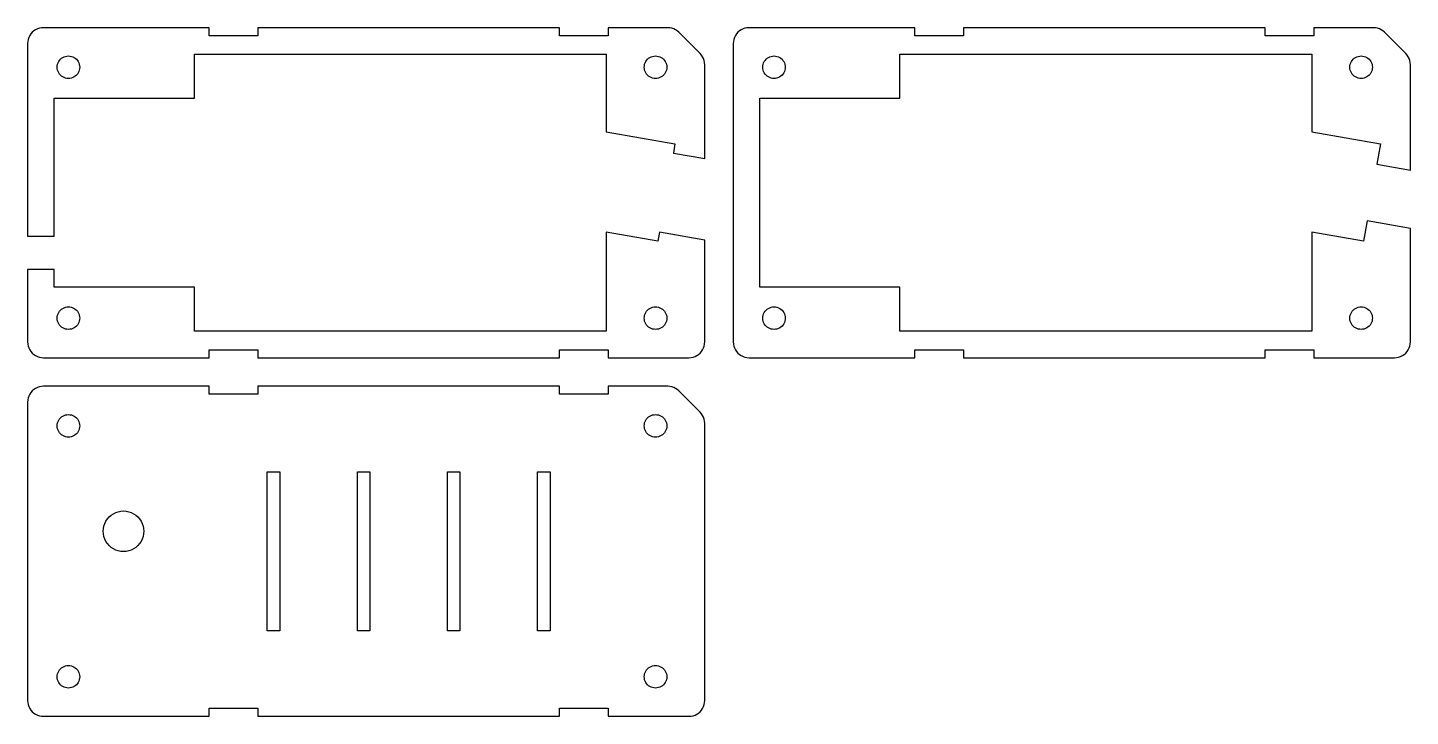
# Model space of a CAD drawing. Header units: metres. Extents: x 0 to 138, y -124 to 16.
# Drawn here: x -0.1 to 138, y -123.9 to -55.1 of the extents above; entities that cross this region are included whole.
import ezdxf

# ---------------------------------------------------------------- set-up
doc = ezdxf.new("R2010")
doc.units = ezdxf.units.M

msp = doc.modelspace()

# ---------------------------------------------------------------- linework, layer by layer
for p, q in [((0.897217, -55.2447), (0.712418, -55.3359)), ((1.09232, -55.1785), (0.897217, -55.2447)), ((1.2944, -55.1383), (1.09232, -55.1785)), ((1.49754, -55.125), (1.2944, -55.1383)), ((18.0566, -55.125), (1.49754, -55.125)), ((18.0566, -55.925), (18.0566, -55.125)), ((53.0566, -55.125), (22.9066, -55.125)), ((22.9066, -55.125), (22.9066, -55.925)), ((53.0566, -55.925), (53.0566, -55.125)), ((63.8628, -55.125), (57.9066, -55.125)), ((57.9066, -55.125), (57.9066, -55.925)), ((64.0659, -55.1383), (63.8628, -55.125)), ((64.268, -55.1785), (64.0659, -55.1383)), ((64.4631, -55.2447), (64.268, -55.1785)), ((64.6479, -55.3359), (64.4631, -55.2447)), ((71.3788, -55.2447), (71.194, -55.3359)), ((71.5739, -55.1785), (71.3788, -55.2447)), ((71.776, -55.1383), (71.5739, -55.1785)), ((71.9792, -55.125), (71.776, -55.1383)), ((88.5383, -55.125), (71.9792, -55.125)), ((88.5383, -55.925), (88.5383, -55.125)), ((123.538, -55.125), (93.3883, -55.125)), ((93.3883, -55.125), (93.3883, -55.925)), ((123.538, -55.925), (123.538, -55.125)), ((134.344, -55.125), (128.388, -55.125)), ((128.388, -55.125), (128.388, -55.925)), ((134.548, -55.1383), (134.344, -55.125)), ((134.75, -55.1785), (134.548, -55.1383)), ((134.945, -55.2447), (134.75, -55.1785)), ((135.13, -55.3359), (134.945, -55.2447)), ((-0.061676, -56.4944), (-0.074982, -56.6975)), ((-0.021469, -56.2923), (-0.061676, -56.4944)), ((0.044739, -56.0972), (-0.021469, -56.2923)), ((0.135864, -55.9124), (0.044739, -56.0972)), ((0.250336, -55.7411), (0.135864, -55.9124)), ((0.3862, -55.5862), (0.250336, -55.7411)), ((0.541092, -55.4503), (0.3862, -55.5862)), ((0.712418, -55.3359), (0.541092, -55.4503)), ((22.9066, -55.925), (18.0566, -55.925)), ((57.9066, -55.925), (53.0566, -55.925)), ((64.8192, -55.4503), (64.6479, -55.3359)), ((64.9723, -55.5846), (64.8192, -55.4503)), ((67.097, -57.7094), (64.9723, -55.5846)), ((70.4199, -56.4944), (70.4066, -56.6975)), ((70.4601, -56.2923), (70.4199, -56.4944)), ((70.5264, -56.0972), (70.4601, -56.2923)), ((70.6175, -55.9124), (70.5264, -56.0972)), ((70.732, -55.7411), (70.6175, -55.9124)), ((70.8678, -55.5862), (70.732, -55.7411)), ((71.0227, -55.4503), (70.8678, -55.5862)), ((71.194, -55.3359), (71.0227, -55.4503)), ((93.3883, -55.925), (88.5383, -55.925)), ((128.388, -55.925), (123.538, -55.925)), ((135.301, -55.4503), (135.13, -55.3359)), ((135.454, -55.5846), (135.301, -55.4503)), ((137.579, -57.7094), (135.454, -55.5846)), ((-0.074982, -56.6975), (-0.074982, -75.9429)), ((3.56955, -58.0358), (3.70882, -57.9885)), ((3.70882, -57.9885), (3.85316, -57.9598)), ((3.85316, -57.9598), (4, -57.9502)), ((4, -57.9502), (4.14684, -57.9598)), ((4.14684, -57.9598), (4.2912, -57.9885)), ((4.2912, -57.9885), (4.43047, -58.0358)), ((16.575, -62.175), (16.575, -57.775)), ((16.575, -57.775), (57.725, -57.775)), ((57.725, -57.775), (57.725, -65.5278)), ((62.2104, -58.0358), (62.3496, -57.9885)), ((62.3496, -57.9885), (62.494, -57.9598)), ((62.494, -57.9598), (62.6408, -57.9502)), ((62.6408, -57.9502), (62.7877, -57.9598)), ((62.7877, -57.9598), (62.932, -57.9885)), ((62.932, -57.9885), (63.0713, -58.0358)), ((67.2313, -57.8624), (67.097, -57.7094)), ((67.3458, -58.0337), (67.2313, -57.8624)), ((70.4066, -56.6975), (70.4066, -86.5024)), ((74.0512, -58.0358), (74.1904, -57.9885)), ((74.1904, -57.9885), (74.3348, -57.9598)), ((74.3348, -57.9598), (74.4816, -57.9502)), ((74.4816, -57.9502), (74.6285, -57.9598)), ((74.6285, -57.9598), (74.7728, -57.9885)), ((74.7728, -57.9885), (74.9121, -58.0358)), ((87.0566, -62.175), (87.0566, -57.775)), ((87.0566, -57.775), (128.207, -57.775)), ((128.207, -57.775), (128.207, -65.5278)), ((132.692, -58.0358), (132.831, -57.9885)), ((132.831, -57.9885), (132.976, -57.9598)), ((132.976, -57.9598), (133.122, -57.9502)), ((133.122, -57.9502), (133.269, -57.9598)), ((133.269, -57.9598), (133.414, -57.9885)), ((133.414, -57.9885), (133.553, -58.0358)), ((137.713, -57.8624), (137.579, -57.7094)), ((137.827, -58.0337), (137.713, -57.8624)), ((2.87517, -59.075), (2.8848, -58.9282)), ((2.8848, -59.2218), (2.87517, -59.075)), ((2.8848, -58.9282), (2.91351, -58.7838)), ((2.91351, -59.3662), (2.8848, -59.2218)), ((2.91351, -58.7838), (2.96077, -58.6445)), ((2.96077, -59.5055), (2.91351, -59.3662)), ((2.96077, -58.6445), (3.02583, -58.5126)), ((3.02583, -58.5126), (3.10764, -58.3902)), ((3.10764, -58.3902), (3.20462, -58.2796)), ((3.20462, -58.2796), (3.3152, -58.1826)), ((3.3152, -58.1826), (3.43762, -58.1008)), ((3.43762, -58.1008), (3.56955, -58.0358)), ((4.43047, -58.0358), (4.56238, -58.1008)), ((4.56238, -58.1008), (4.6848, -58.1826)), ((4.6848, -58.1826), (4.79538, -58.2796)), ((4.79538, -58.2796), (4.89236, -58.3902)), ((4.89236, -58.3902), (4.97417, -58.5126)), ((4.97417, -58.5126), (5.03923, -58.6445)), ((5.03923, -58.6445), (5.0865, -58.7838)), ((5.0865, -59.3662), (5.03923, -59.5055)), ((5.0865, -58.7838), (5.1152, -58.9282)), ((5.1152, -59.2218), (5.0865, -59.3662)), ((5.1152, -58.9282), (5.12483, -59.075)), ((5.12483, -59.075), (5.1152, -59.2218)), ((61.516, -59.075), (61.5256, -58.9282)), ((61.5256, -59.2218), (61.516, -59.075)), ((61.5256, -58.9282), (61.5543, -58.7838)), ((61.5543, -59.3662), (61.5256, -59.2218)), ((61.5543, -58.7838), (61.6016, -58.6445)), ((61.6016, -59.5055), (61.5543, -59.3662)), ((61.6016, -58.6445), (61.6667, -58.5126)), ((61.6667, -58.5126), (61.7485, -58.3902)), ((61.7485, -58.3902), (61.8454, -58.2796)), ((61.8454, -58.2796), (61.956, -58.1826)), ((61.956, -58.1826), (62.0784, -58.1008)), ((62.0784, -58.1008), (62.2104, -58.0358)), ((63.0713, -58.0358), (63.2032, -58.1008)), ((63.2032, -58.1008), (63.3256, -58.1826)), ((63.3256, -58.1826), (63.4362, -58.2796)), ((63.4362, -58.2796), (63.5332, -58.3902)), ((63.5332, -58.3902), (63.615, -58.5126)), ((63.615, -58.5126), (63.6801, -58.6445)), ((63.6801, -58.6445), (63.7273, -58.7838)), ((63.7273, -59.3662), (63.6801, -59.5055)), ((63.7273, -58.7838), (63.756, -58.9282)), ((63.756, -59.2218), (63.7273, -59.3662)), ((63.756, -58.9282), (63.7657, -59.075)), ((63.7657, -59.075), (63.756, -59.2218)), ((67.4369, -58.2185), (67.3458, -58.0337)), ((67.5031, -58.4136), (67.4369, -58.2185)), ((67.5433, -58.6157), (67.5031, -58.4136)), ((67.5566, -58.8188), (67.5433, -58.6157)), ((67.5566, -68.1964), (67.5566, -58.8188)), ((73.3568, -59.075), (73.3664, -58.9282)), ((73.3664, -59.2218), (73.3568, -59.075)), ((73.3664, -58.9282), (73.3951, -58.7838)), ((73.3951, -59.3662), (73.3664, -59.2218)), ((73.3951, -58.7838), (73.4424, -58.6445)), ((73.4424, -59.5055), (73.3951, -59.3662)), ((73.4424, -58.6445), (73.5075, -58.5126)), ((73.5075, -58.5126), (73.5893, -58.3902)), ((73.5893, -58.3902), (73.6862, -58.2796)), ((73.6862, -58.2796), (73.7968, -58.1826)), ((73.7968, -58.1826), (73.9193, -58.1008)), ((73.9193, -58.1008), (74.0512, -58.0358)), ((74.9121, -58.0358), (75.044, -58.1008)), ((75.044, -58.1008), (75.1664, -58.1826)), ((75.1664, -58.1826), (75.277, -58.2796)), ((75.277, -58.2796), (75.374, -58.3902)), ((75.374, -58.3902), (75.4558, -58.5126)), ((75.4558, -58.5126), (75.5209, -58.6445)), ((75.5209, -58.6445), (75.5681, -58.7838)), ((75.5681, -59.3662), (75.5209, -59.5055)), ((75.5681, -58.7838), (75.5968, -58.9282)), ((75.5968, -59.2218), (75.5681, -59.3662)), ((75.5968, -58.9282), (75.6065, -59.075)), ((75.6065, -59.075), (75.5968, -59.2218)), ((131.998, -59.075), (132.007, -58.9282)), ((132.007, -59.2218), (131.998, -59.075)), ((132.007, -58.9282), (132.036, -58.7838)), ((132.036, -59.3662), (132.007, -59.2218)), ((132.036, -58.7838), (132.083, -58.6445)), ((132.083, -59.5055), (132.036, -59.3662)), ((132.083, -58.6445), (132.148, -58.5126)), ((132.148, -58.5126), (132.23, -58.3902)), ((132.23, -58.3902), (132.327, -58.2796)), ((132.327, -58.2796), (132.438, -58.1826)), ((132.438, -58.1826), (132.56, -58.1008)), ((132.56, -58.1008), (132.692, -58.0358)), ((133.553, -58.0358), (133.685, -58.1008)), ((133.685, -58.1008), (133.807, -58.1826)), ((133.807, -58.1826), (133.918, -58.2796)), ((133.918, -58.2796), (134.015, -58.3902)), ((134.015, -58.3902), (134.097, -58.5126)), ((134.097, -58.5126), (134.162, -58.6445)), ((134.162, -58.6445), (134.209, -58.7838)), ((134.209, -59.3662), (134.162, -59.5055)), ((134.209, -58.7838), (134.238, -58.9282)), ((134.238, -59.2218), (134.209, -59.3662)), ((134.238, -58.9282), (134.247, -59.075)), ((134.247, -59.075), (134.238, -59.2218)), ((137.919, -58.2185), (137.827, -58.0337)), ((137.985, -58.4136), (137.919, -58.2185)), ((138.025, -58.6157), (137.985, -58.4136)), ((138.038, -58.8188), (138.025, -58.6157)), ((138.038, -69.3538), (138.038, -58.8188)), ((3.02583, -59.6374), (2.96077, -59.5055)), ((3.10764, -59.7598), (3.02583, -59.6374)), ((3.20462, -59.8704), (3.10764, -59.7598)), ((3.3152, -59.9674), (3.20462, -59.8704)), ((3.43762, -60.0492), (3.3152, -59.9674)), ((3.56955, -60.1142), (3.43762, -60.0492)), ((3.70882, -60.1615), (3.56955, -60.1142)), ((3.85316, -60.1902), (3.70882, -60.1615)), ((4, -60.1998), (3.85316, -60.1902)), ((4.14684, -60.1902), (4, -60.1998)), ((4.2912, -60.1615), (4.14684, -60.1902)), ((4.43047, -60.1142), (4.2912, -60.1615)), ((4.56238, -60.0492), (4.43047, -60.1142)), ((4.6848, -59.9674), (4.56238, -60.0492)), ((4.79538, -59.8704), (4.6848, -59.9674)), ((4.89236, -59.7598), (4.79538, -59.8704)), ((4.97417, -59.6374), (4.89236, -59.7598)), ((5.03923, -59.5055), (4.97417, -59.6374)), ((61.6667, -59.6374), (61.6016, -59.5055)), ((61.7485, -59.7598), (61.6667, -59.6374)), ((61.8454, -59.8704), (61.7485, -59.7598)), ((61.956, -59.9674), (61.8454, -59.8704)), ((62.0784, -60.0492), (61.956, -59.9674)), ((62.2104, -60.1142), (62.0784, -60.0492)), ((62.3496, -60.1615), (62.2104, -60.1142)), ((62.494, -60.1902), (62.3496, -60.1615)), ((62.6408, -60.1998), (62.494, -60.1902)), ((62.7877, -60.1902), (62.6408, -60.1998)), ((62.932, -60.1615), (62.7877, -60.1902)), ((63.0713, -60.1142), (62.932, -60.1615)), ((63.2032, -60.0492), (63.0713, -60.1142)), ((63.3256, -59.9674), (63.2032, -60.0492)), ((63.4362, -59.8704), (63.3256, -59.9674)), ((63.5332, -59.7598), (63.4362, -59.8704)), ((63.615, -59.6374), (63.5332, -59.7598)), ((63.6801, -59.5055), (63.615, -59.6374)), ((73.5075, -59.6374), (73.4424, -59.5055)), ((73.5893, -59.7598), (73.5075, -59.6374)), ((73.6862, -59.8704), (73.5893, -59.7598)), ((73.7968, -59.9674), (73.6862, -59.8704)), ((73.9193, -60.0492), (73.7968, -59.9674)), ((74.0512, -60.1142), (73.9193, -60.0492)), ((74.1904, -60.1615), (74.0512, -60.1142)), ((74.3348, -60.1902), (74.1904, -60.1615)), ((74.4816, -60.1998), (74.3348, -60.1902)), ((74.6285, -60.1902), (74.4816, -60.1998)), ((74.7728, -60.1615), (74.6285, -60.1902)), ((74.9121, -60.1142), (74.7728, -60.1615)), ((75.044, -60.0492), (74.9121, -60.1142)), ((75.1664, -59.9674), (75.044, -60.0492)), ((75.277, -59.8704), (75.1664, -59.9674)), ((75.374, -59.7598), (75.277, -59.8704)), ((75.4558, -59.6374), (75.374, -59.7598)), ((75.5209, -59.5055), (75.4558, -59.6374)), ((132.148, -59.6374), (132.083, -59.5055)), ((132.23, -59.7598), (132.148, -59.6374)), ((132.327, -59.8704), (132.23, -59.7598)), ((132.438, -59.9674), (132.327, -59.8704)), ((132.56, -60.0492), (132.438, -59.9674)), ((132.692, -60.1142), (132.56, -60.0492)), ((132.831, -60.1615), (132.692, -60.1142)), ((132.976, -60.1902), (132.831, -60.1615)), ((133.122, -60.1998), (132.976, -60.1902)), ((133.269, -60.1902), (133.122, -60.1998)), ((133.414, -60.1615), (133.269, -60.1902)), ((133.553, -60.1142), (133.414, -60.1615)), ((133.685, -60.0492), (133.553, -60.1142)), ((133.807, -59.9674), (133.685, -60.0492)), ((133.918, -59.8704), (133.807, -59.9674)), ((134.015, -59.7598), (133.918, -59.8704)), ((134.097, -59.6374), (134.015, -59.7598)), ((134.162, -59.5055), (134.097, -59.6374)), ((2.575, -62.175), (16.575, -62.175)), ((2.575, -75.9429), (2.575, -62.175)), ((73.0566, -81.025), (73.0566, -62.175)), ((73.0566, -62.175), (87.0566, -62.175)), ((57.725, -65.5278), (64.5813, -66.7368)), ((128.207, -65.5278), (135.063, -66.7368)), ((64.5813, -66.7368), (64.4215, -67.6436)), ((64.4215, -67.6436), (67.5566, -68.1964)), ((135.063, -66.7368), (134.705, -68.7661)), ((134.705, -68.7661), (138.038, -69.3538)), ((133.71, -74.4078), (133.353, -76.4371)), ((138.038, -75.1709), (133.71, -74.4078)), ((-0.074982, -75.9429), (2.575, -75.9429)), ((62.8709, -76.4371), (57.725, -75.5298)), ((57.725, -75.5298), (57.725, -85.425)), ((63.0308, -75.5303), (62.8709, -76.4371)), ((67.5566, -76.3284), (63.0308, -75.5303)), ((133.353, -76.4371), (128.207, -75.5298)), ((128.207, -75.5298), (128.207, -85.425)), ((138.038, -86.5024), (138.038, -75.1709)), ((67.5566, -86.5024), (67.5566, -76.3284)), ((2.575, -79.257), (-0.074982, -79.257)), ((-0.074982, -79.257), (-0.074982, -86.5024)), ((2.575, -81.025), (2.575, -79.257)), ((16.575, -81.025), (2.575, -81.025)), ((16.575, -85.425), (16.575, -81.025)), ((87.0566, -81.025), (73.0566, -81.025)), ((87.0566, -85.425), (87.0566, -81.025)), ((2.87517, -84.125), (2.8848, -83.9781)), ((2.8848, -84.2718), (2.87517, -84.125)), ((2.8848, -83.9781), (2.91351, -83.8338)), ((2.91351, -83.8338), (2.96077, -83.6945)), ((2.96077, -83.6945), (3.02583, -83.5626)), ((3.02583, -83.5626), (3.10764, -83.4402)), ((3.10764, -83.4402), (3.20462, -83.3296)), ((3.20462, -83.3296), (3.3152, -83.2326)), ((3.3152, -83.2326), (3.43762, -83.1508)), ((3.43762, -83.1508), (3.56955, -83.0858)), ((3.56955, -83.0858), (3.70882, -83.0385)), ((3.70882, -83.0385), (3.85316, -83.0098)), ((3.85316, -83.0098), (4, -83.0002)), ((4, -83.0002), (4.14684, -83.0098)), ((4.14684, -83.0098), (4.2912, -83.0385)), ((4.2912, -83.0385), (4.43047, -83.0858)), ((4.43047, -83.0858), (4.56238, -83.1508)), ((4.56238, -83.1508), (4.6848, -83.2326)), ((4.6848, -83.2326), (4.79538, -83.3296)), ((4.79538, -83.3296), (4.89236, -83.4402)), ((4.89236, -83.4402), (4.97417, -83.5626)), ((4.97417, -83.5626), (5.03923, -83.6945)), ((5.03923, -83.6945), (5.0865, -83.8338)), ((5.0865, -83.8338), (5.1152, -83.9781)), ((5.1152, -83.9781), (5.12483, -84.125)), ((5.12483, -84.125), (5.1152, -84.2718)), ((61.516, -84.125), (61.5256, -83.9781)), ((61.5256, -84.2718), (61.516, -84.125)), ((61.5256, -83.9781), (61.5543, -83.8338)), ((61.5543, -83.8338), (61.6016, -83.6945)), ((61.6016, -83.6945), (61.6667, -83.5626)), ((61.6667, -83.5626), (61.7485, -83.4402)), ((61.7485, -83.4402), (61.8454, -83.3296)), ((61.8454, -83.3296), (61.956, -83.2326)), ((61.956, -83.2326), (62.0784, -83.1508)), ((62.0784, -83.1508), (62.2104, -83.0858)), ((62.2104, -83.0858), (62.3496, -83.0385)), ((62.3496, -83.0385), (62.494, -83.0098)), ((62.494, -83.0098), (62.6408, -83.0002)), ((62.6408, -83.0002), (62.7877, -83.0098)), ((62.7877, -83.0098), (62.932, -83.0385)), ((62.932, -83.0385), (63.0713, -83.0858)), ((63.0713, -83.0858), (63.2032, -83.1508)), ((63.2032, -83.1508), (63.3256, -83.2326)), ((63.3256, -83.2326), (63.4362, -83.3296)), ((63.4362, -83.3296), (63.5332, -83.4402)), ((63.5332, -83.4402), (63.615, -83.5626)), ((63.615, -83.5626), (63.6801, -83.6945)), ((63.6801, -83.6945), (63.7273, -83.8338)), ((63.7273, -83.8338), (63.756, -83.9781)), ((63.756, -83.9781), (63.7657, -84.125)), ((63.7657, -84.125), (63.756, -84.2718)), ((73.3568, -84.125), (73.3664, -83.9781)), ((73.3664, -84.2718), (73.3568, -84.125)), ((73.3664, -83.9781), (73.3951, -83.8338)), ((73.3951, -83.8338), (73.4424, -83.6945)), ((73.4424, -83.6945), (73.5075, -83.5626)), ((73.5075, -83.5626), (73.5893, -83.4402)), ((73.5893, -83.4402), (73.6862, -83.3296)), ((73.6862, -83.3296), (73.7968, -83.2326)), ((73.7968, -83.2326), (73.9193, -83.1508)), ((73.9193, -83.1508), (74.0512, -83.0858)), ((74.0512, -83.0858), (74.1904, -83.0385)), ((74.1904, -83.0385), (74.3348, -83.0098)), ((74.3348, -83.0098), (74.4816, -83.0002)), ((74.4816, -83.0002), (74.6285, -83.0098)), ((74.6285, -83.0098), (74.7728, -83.0385)), ((74.7728, -83.0385), (74.9121, -83.0858)), ((74.9121, -83.0858), (75.044, -83.1508)), ((75.044, -83.1508), (75.1664, -83.2326)), ((75.1664, -83.2326), (75.277, -83.3296)), ((75.277, -83.3296), (75.374, -83.4402)), ((75.374, -83.4402), (75.4558, -83.5626)), ((75.4558, -83.5626), (75.5209, -83.6945)), ((75.5209, -83.6945), (75.5681, -83.8338)), ((75.5681, -83.8338), (75.5968, -83.9781)), ((75.5968, -83.9781), (75.6065, -84.125)), ((75.6065, -84.125), (75.5968, -84.2718)), ((131.998, -84.125), (132.007, -83.9781)), ((132.007, -84.2718), (131.998, -84.125)), ((132.007, -83.9781), (132.036, -83.8338)), ((132.036, -83.8338), (132.083, -83.6945)), ((132.083, -83.6945), (132.148, -83.5626)), ((132.148, -83.5626), (132.23, -83.4402)), ((132.23, -83.4402), (132.327, -83.3296)), ((132.327, -83.3296), (132.438, -83.2326)), ((132.438, -83.2326), (132.56, -83.1508)), ((132.56, -83.1508), (132.692, -83.0858)), ((132.692, -83.0858), (132.831, -83.0385)), ((132.831, -83.0385), (132.976, -83.0098)), ((132.976, -83.0098), (133.122, -83.0002)), ((133.122, -83.0002), (133.269, -83.0098)), ((133.269, -83.0098), (133.414, -83.0385)), ((133.414, -83.0385), (133.553, -83.0858)), ((133.553, -83.0858), (133.685, -83.1508)), ((133.685, -83.1508), (133.807, -83.2326)), ((133.807, -83.2326), (133.918, -83.3296)), ((133.918, -83.3296), (134.015, -83.4402)), ((134.015, -83.4402), (134.097, -83.5626)), ((134.097, -83.5626), (134.162, -83.6945)), ((134.162, -83.6945), (134.209, -83.8338)), ((134.209, -83.8338), (134.238, -83.9781)), ((134.238, -83.9781), (134.247, -84.125)), ((134.247, -84.125), (134.238, -84.2718)), ((2.91351, -84.4162), (2.8848, -84.2718)), ((2.96077, -84.5554), (2.91351, -84.4162)), ((3.02583, -84.6874), (2.96077, -84.5554)), ((3.10764, -84.8098), (3.02583, -84.6874)), ((3.20462, -84.9204), (3.10764, -84.8098)), ((3.3152, -85.0173), (3.20462, -84.9204)), ((3.43762, -85.0992), (3.3152, -85.0173)), ((3.56955, -85.1642), (3.43762, -85.0992)), ((3.70882, -85.2115), (3.56955, -85.1642)), ((3.85316, -85.2402), (3.70882, -85.2115)), ((4, -85.2498), (3.85316, -85.2402)), ((4.14684, -85.2402), (4, -85.2498)), ((4.2912, -85.2115), (4.14684, -85.2402)), ((4.43047, -85.1642), (4.2912, -85.2115)), ((4.56238, -85.0992), (4.43047, -85.1642)), ((4.6848, -85.0173), (4.56238, -85.0992)), ((4.79538, -84.9204), (4.6848, -85.0173)), ((4.89236, -84.8098), (4.79538, -84.9204)), ((4.97417, -84.6874), (4.89236, -84.8098)), ((5.03923, -84.5554), (4.97417, -84.6874)), ((5.0865, -84.4162), (5.03923, -84.5554)), ((5.1152, -84.2718), (5.0865, -84.4162)), ((57.725, -85.425), (16.575, -85.425)), ((61.5543, -84.4162), (61.5256, -84.2718)), ((61.6016, -84.5554), (61.5543, -84.4162)), ((61.6667, -84.6874), (61.6016, -84.5554)), ((61.7485, -84.8098), (61.6667, -84.6874)), ((61.8454, -84.9204), (61.7485, -84.8098)), ((61.956, -85.0173), (61.8454, -84.9204)), ((62.0784, -85.0992), (61.956, -85.0173)), ((62.2104, -85.1642), (62.0784, -85.0992)), ((62.3496, -85.2115), (62.2104, -85.1642)), ((62.494, -85.2402), (62.3496, -85.2115)), ((62.6408, -85.2498), (62.494, -85.2402)), ((62.7877, -85.2402), (62.6408, -85.2498)), ((62.932, -85.2115), (62.7877, -85.2402)), ((63.0713, -85.1642), (62.932, -85.2115)), ((63.2032, -85.0992), (63.0713, -85.1642)), ((63.3256, -85.0173), (63.2032, -85.0992)), ((63.4362, -84.9204), (63.3256, -85.0173)), ((63.5332, -84.8098), (63.4362, -84.9204)), ((63.615, -84.6874), (63.5332, -84.8098)), ((63.6801, -84.5554), (63.615, -84.6874)), ((63.7273, -84.4162), (63.6801, -84.5554)), ((63.756, -84.2718), (63.7273, -84.4162)), ((73.3951, -84.4162), (73.3664, -84.2718)), ((73.4424, -84.5554), (73.3951, -84.4162)), ((73.5075, -84.6874), (73.4424, -84.5554)), ((73.5893, -84.8098), (73.5075, -84.6874)), ((73.6862, -84.9204), (73.5893, -84.8098)), ((73.7968, -85.0173), (73.6862, -84.9204)), ((73.9193, -85.0992), (73.7968, -85.0173)), ((74.0512, -85.1642), (73.9193, -85.0992)), ((74.1904, -85.2115), (74.0512, -85.1642)), ((74.3348, -85.2402), (74.1904, -85.2115)), ((74.4816, -85.2498), (74.3348, -85.2402)), ((74.6285, -85.2402), (74.4816, -85.2498)), ((74.7728, -85.2115), (74.6285, -85.2402)), ((74.9121, -85.1642), (74.7728, -85.2115)), ((75.044, -85.0992), (74.9121, -85.1642)), ((75.1664, -85.0173), (75.044, -85.0992)), ((75.277, -84.9204), (75.1664, -85.0173)), ((75.374, -84.8098), (75.277, -84.9204)), ((75.4558, -84.6874), (75.374, -84.8098)), ((75.5209, -84.5554), (75.4558, -84.6874)), ((75.5681, -84.4162), (75.5209, -84.5554)), ((75.5968, -84.2718), (75.5681, -84.4162)), ((128.207, -85.425), (87.0566, -85.425)), ((132.036, -84.4162), (132.007, -84.2718)), ((132.083, -84.5554), (132.036, -84.4162)), ((132.148, -84.6874), (132.083, -84.5554)), ((132.23, -84.8098), (132.148, -84.6874)), ((132.327, -84.9204), (132.23, -84.8098)), ((132.438, -85.0173), (132.327, -84.9204)), ((132.56, -85.0992), (132.438, -85.0173)), ((132.692, -85.1642), (132.56, -85.0992)), ((132.831, -85.2115), (132.692, -85.1642)), ((132.976, -85.2402), (132.831, -85.2115)), ((133.122, -85.2498), (132.976, -85.2402)), ((133.269, -85.2402), (133.122, -85.2498)), ((133.414, -85.2115), (133.269, -85.2402)), ((133.553, -85.1642), (133.414, -85.2115)), ((133.685, -85.0992), (133.553, -85.1642)), ((133.807, -85.0173), (133.685, -85.0992)), ((133.918, -84.9204), (133.807, -85.0173)), ((134.015, -84.8098), (133.918, -84.9204)), ((134.097, -84.6874), (134.015, -84.8098)), ((134.162, -84.5554), (134.097, -84.6874)), ((134.209, -84.4162), (134.162, -84.5554)), ((134.238, -84.2718), (134.209, -84.4162)), ((-0.074982, -86.5024), (-0.061676, -86.7056)), ((-0.061676, -86.7056), (-0.021469, -86.9077)), ((-0.021469, -86.9077), (0.044739, -87.1028)), ((67.4369, -87.1028), (67.5031, -86.9077)), ((67.5031, -86.9077), (67.5433, -86.7056)), ((67.5433, -86.7056), (67.5566, -86.5024)), ((70.4066, -86.5024), (70.4199, -86.7056)), ((70.4199, -86.7056), (70.4601, -86.9077)), ((70.4601, -86.9077), (70.5264, -87.1028)), ((137.919, -87.1028), (137.985, -86.9077)), ((137.985, -86.9077), (138.025, -86.7056)), ((138.025, -86.7056), (138.038, -86.5024)), ((0.044739, -87.1028), (0.135864, -87.2876)), ((0.135864, -87.2876), (0.250336, -87.4589)), ((0.250336, -87.4589), (0.3862, -87.6138)), ((0.3862, -87.6138), (0.541092, -87.7496)), ((0.541092, -87.7496), (0.712418, -87.8641)), ((0.712418, -87.8641), (0.897217, -87.9552)), ((0.897217, -87.9552), (1.09232, -88.0215)), ((1.09232, -88.0215), (1.2944, -88.0617)), ((1.2944, -88.0617), (1.49754, -88.075)), ((1.49754, -88.075), (18.0566, -88.075)), ((18.0566, -87.275), (22.9066, -87.275)), ((18.0566, -88.075), (18.0566, -87.275)), ((22.9066, -87.275), (22.9066, -88.075)), ((22.9066, -88.075), (53.0566, -88.075)), ((53.0566, -88.075), (53.0566, -87.275)), ((53.0566, -87.275), (57.9066, -87.275)), ((57.9066, -87.275), (57.9066, -88.075)), ((57.9066, -88.075), (65.9841, -88.075)), ((65.9841, -88.075), (66.1872, -88.0617)), ((66.1872, -88.0617), (66.3893, -88.0215)), ((66.3893, -88.0215), (66.5844, -87.9552)), ((66.5844, -87.9552), (66.7692, -87.8641)), ((66.7692, -87.8641), (66.9405, -87.7496)), ((66.9405, -87.7496), (67.0954, -87.6138)), ((67.0954, -87.6138), (67.2313, -87.4589)), ((67.2313, -87.4589), (67.3458, -87.2876)), ((67.3458, -87.2876), (67.4369, -87.1028)), ((70.5264, -87.1028), (70.6175, -87.2876)), ((70.6175, -87.2876), (70.732, -87.4589)), ((70.732, -87.4589), (70.8678, -87.6138)), ((70.8678, -87.6138), (71.0227, -87.7496)), ((71.0227, -87.7496), (71.194, -87.8641)), ((71.194, -87.8641), (71.3788, -87.9552)), ((71.3788, -87.9552), (71.5739, -88.0215)), ((71.5739, -88.0215), (71.776, -88.0617)), ((71.776, -88.0617), (71.9792, -88.075)), ((71.9792, -88.075), (88.5383, -88.075)), ((88.5383, -87.275), (93.3883, -87.275)), ((88.5383, -88.075), (88.5383, -87.275)), ((93.3883, -87.275), (93.3883, -88.075)), ((93.3883, -88.075), (123.538, -88.075)), ((123.538, -88.075), (123.538, -87.275)), ((123.538, -87.275), (128.388, -87.275)), ((128.388, -87.275), (128.388, -88.075)), ((128.388, -88.075), (136.466, -88.075)), ((136.466, -88.075), (136.669, -88.0617)), ((136.669, -88.0617), (136.871, -88.0215)), ((136.871, -88.0215), (137.066, -87.9552)), ((137.066, -87.9552), (137.251, -87.8641)), ((137.251, -87.8641), (137.422, -87.7496)), ((137.422, -87.7496), (137.577, -87.6138)), ((137.577, -87.6138), (137.713, -87.4589)), ((137.713, -87.4589), (137.827, -87.2876)), ((137.827, -87.2876), (137.919, -87.1028)), ((0.712418, -91.1359), (0.541092, -91.2503)), ((0.897217, -91.0447), (0.712418, -91.1359)), ((1.09232, -90.9785), (0.897217, -91.0447)), ((1.2944, -90.9383), (1.09232, -90.9785)), ((1.49754, -90.925), (1.2944, -90.9383)), ((18.0566, -90.925), (1.49754, -90.925)), ((18.0566, -91.725), (18.0566, -90.925)), ((53.0566, -90.925), (22.9066, -90.925)), ((22.9066, -90.925), (22.9066, -91.725)), ((53.0566, -91.725), (53.0566, -90.925)), ((63.8628, -90.925), (57.9066, -90.925)), ((57.9066, -90.925), (57.9066, -91.725)), ((64.0659, -90.9383), (63.8628, -90.925)), ((64.268, -90.9785), (64.0659, -90.9383)), ((64.4631, -91.0447), (64.268, -90.9785)), ((64.6479, -91.1359), (64.4631, -91.0447)), ((64.8192, -91.2503), (64.6479, -91.1359)), ((-0.061676, -92.2944), (-0.074982, -92.4975)), ((-0.074982, -92.4975), (-0.074982, -122.302)), ((-0.021469, -92.0923), (-0.061676, -92.2944)), ((0.044739, -91.8972), (-0.021469, -92.0923)), ((0.135864, -91.7124), (0.044739, -91.8972)), ((0.250336, -91.5411), (0.135864, -91.7124)), ((0.3862, -91.3862), (0.250336, -91.5411)), ((0.541092, -91.2503), (0.3862, -91.3862)), ((22.9066, -91.725), (18.0566, -91.725)), ((57.9066, -91.725), (53.0566, -91.725)), ((64.9723, -91.3846), (64.8192, -91.2503)), ((67.097, -93.5094), (64.9723, -91.3846)), ((3.3152, -93.9826), (3.43762, -93.9008)), ((3.43762, -93.9008), (3.56955, -93.8358)), ((3.56955, -93.8358), (3.70882, -93.7885)), ((3.70882, -93.7885), (3.85316, -93.7598)), ((3.85316, -93.7598), (4, -93.7502)), ((4, -93.7502), (4.14684, -93.7598)), ((4.14684, -93.7598), (4.2912, -93.7885)), ((4.2912, -93.7885), (4.43047, -93.8358)), ((4.43047, -93.8358), (4.56238, -93.9008)), ((4.56238, -93.9008), (4.6848, -93.9826)), ((61.956, -93.9826), (62.0784, -93.9008)), ((62.0784, -93.9008), (62.2104, -93.8358)), ((62.2104, -93.8358), (62.3496, -93.7885)), ((62.3496, -93.7885), (62.494, -93.7598)), ((62.494, -93.7598), (62.6408, -93.7502)), ((62.6408, -93.7502), (62.7877, -93.7598)), ((62.7877, -93.7598), (62.932, -93.7885)), ((62.932, -93.7885), (63.0713, -93.8358)), ((63.0713, -93.8358), (63.2032, -93.9008)), ((63.2032, -93.9008), (63.3256, -93.9826)), ((67.2313, -93.6624), (67.097, -93.5094)), ((67.3458, -93.8337), (67.2313, -93.6624)), ((67.4369, -94.0185), (67.3458, -93.8337)), ((2.87517, -94.875), (2.8848, -94.7282)), ((2.8848, -95.0218), (2.87517, -94.875)), ((2.8848, -94.7282), (2.91351, -94.5838)), ((2.91351, -95.1662), (2.8848, -95.0218)), ((2.91351, -94.5838), (2.96077, -94.4445)), ((2.96077, -95.3055), (2.91351, -95.1662)), ((2.96077, -94.4445), (3.02583, -94.3126)), ((3.02583, -94.3126), (3.10764, -94.1902)), ((3.10764, -94.1902), (3.20462, -94.0796)), ((3.20462, -94.0796), (3.3152, -93.9826)), ((4.6848, -93.9826), (4.79538, -94.0796)), ((4.79538, -94.0796), (4.89236, -94.1902)), ((4.89236, -94.1902), (4.97417, -94.3126)), ((4.97417, -94.3126), (5.03923, -94.4445)), ((5.03923, -94.4445), (5.0865, -94.5838)), ((5.0865, -95.1662), (5.03923, -95.3055)), ((5.0865, -94.5838), (5.1152, -94.7282)), ((5.1152, -95.0218), (5.0865, -95.1662)), ((5.1152, -94.7282), (5.12483, -94.875)), ((5.12483, -94.875), (5.1152, -95.0218)), ((61.516, -94.875), (61.5256, -94.7282)), ((61.5256, -95.0218), (61.516, -94.875)), ((61.5256, -94.7282), (61.5543, -94.5838)), ((61.5543, -95.1662), (61.5256, -95.0218)), ((61.5543, -94.5838), (61.6016, -94.4445)), ((61.6016, -95.3055), (61.5543, -95.1662)), ((61.6016, -94.4445), (61.6667, -94.3126)), ((61.6667, -94.3126), (61.7485, -94.1902)), ((61.7485, -94.1902), (61.8454, -94.0796)), ((61.8454, -94.0796), (61.956, -93.9826)), ((63.3256, -93.9826), (63.4362, -94.0796)), ((63.4362, -94.0796), (63.5332, -94.1902)), ((63.5332, -94.1902), (63.615, -94.3126)), ((63.615, -94.3126), (63.6801, -94.4445)), ((63.6801, -94.4445), (63.7273, -94.5838)), ((63.7273, -95.1662), (63.6801, -95.3055)), ((63.7273, -94.5838), (63.756, -94.7282)), ((63.756, -95.0218), (63.7273, -95.1662)), ((63.756, -94.7282), (63.7657, -94.875)), ((63.7657, -94.875), (63.756, -95.0218)), ((67.5031, -94.2136), (67.4369, -94.0185)), ((67.5433, -94.4157), (67.5031, -94.2136)), ((67.5566, -94.6189), (67.5433, -94.4157)), ((67.5566, -122.302), (67.5566, -94.6189)), ((3.02583, -95.4374), (2.96077, -95.3055)), ((3.10764, -95.5598), (3.02583, -95.4374)), ((3.20462, -95.6704), (3.10764, -95.5598)), ((3.3152, -95.7674), (3.20462, -95.6704)), ((3.43762, -95.8492), (3.3152, -95.7674)), ((3.56955, -95.9142), (3.43762, -95.8492)), ((3.70882, -95.9615), (3.56955, -95.9142)), ((3.85316, -95.9902), (3.70882, -95.9615)), ((4, -95.9998), (3.85316, -95.9902)), ((4.14684, -95.9902), (4, -95.9998)), ((4.2912, -95.9615), (4.14684, -95.9902)), ((4.43047, -95.9142), (4.2912, -95.9615)), ((4.56238, -95.8492), (4.43047, -95.9142)), ((4.6848, -95.7674), (4.56238, -95.8492)), ((4.79538, -95.6704), (4.6848, -95.7674)), ((4.89236, -95.5598), (4.79538, -95.6704)), ((4.97417, -95.4374), (4.89236, -95.5598)), ((5.03923, -95.3055), (4.97417, -95.4374)), ((61.6667, -95.4374), (61.6016, -95.3055)), ((61.7485, -95.5598), (61.6667, -95.4374)), ((61.8454, -95.6704), (61.7485, -95.5598)), ((61.956, -95.7674), (61.8454, -95.6704)), ((62.0784, -95.8492), (61.956, -95.7674)), ((62.2104, -95.9142), (62.0784, -95.8492)), ((62.3496, -95.9615), (62.2104, -95.9142)), ((62.494, -95.9902), (62.3496, -95.9615)), ((62.6408, -95.9998), (62.494, -95.9902)), ((62.7877, -95.9902), (62.6408, -95.9998)), ((62.932, -95.9615), (62.7877, -95.9902)), ((63.0713, -95.9142), (62.932, -95.9615)), ((63.2032, -95.8492), (63.0713, -95.9142)), ((63.3256, -95.7674), (63.2032, -95.8492)), ((63.4362, -95.6704), (63.3256, -95.7674)), ((63.5332, -95.5598), (63.4362, -95.6704)), ((63.615, -95.4374), (63.5332, -95.5598)), ((63.6801, -95.3055), (63.615, -95.4374)), ((23.8566, -115.325), (23.8566, -99.475)), ((23.8566, -99.475), (25.1066, -99.475)), ((25.1066, -99.475), (25.1066, -115.325)), ((32.8566, -115.325), (32.8566, -99.475)), ((32.8566, -99.475), (34.1066, -99.475)), ((34.1066, -99.475), (34.1066, -115.325)), ((41.8566, -115.325), (41.8566, -99.475)), ((41.8566, -99.475), (43.1066, -99.475)), ((43.1066, -99.475), (43.1066, -115.325)), ((50.8566, -115.325), (50.8566, -99.475)), ((50.8566, -99.475), (52.1066, -99.475)), ((52.1066, -99.475), (52.1066, -115.325)), ((8.48763, -103.646), (8.72513, -103.529)), ((8.72513, -103.529), (8.97588, -103.444)), ((8.97588, -103.444), (9.2357, -103.392)), ((9.2357, -103.392), (9.5, -103.375)), ((9.5, -103.375), (9.7643, -103.392)), ((9.7643, -103.392), (10.0241, -103.444)), ((10.0241, -103.444), (10.2749, -103.529)), ((10.2749, -103.529), (10.5124, -103.646)), ((7.49249, -105.136), (7.54417, -104.876)), ((7.54417, -104.876), (7.62929, -104.625)), ((7.62929, -104.625), (7.74641, -104.388)), ((7.74641, -104.388), (7.89362, -104.167)), ((7.89362, -104.167), (8.06822, -103.968)), ((8.06822, -103.968), (8.26732, -103.794)), ((8.26732, -103.794), (8.48763, -103.646)), ((10.5124, -103.646), (10.7327, -103.794)), ((10.7327, -103.794), (10.9318, -103.968)), ((10.9318, -103.968), (11.1064, -104.167)), ((11.1064, -104.167), (11.2536, -104.388)), ((11.2536, -104.388), (11.3707, -104.625)), ((11.3707, -104.625), (11.4558, -104.876)), ((11.4558, -104.876), (11.5075, -105.136)), ((7.47516, -105.4), (7.49249, -105.136)), ((7.49249, -105.664), (7.47516, -105.4)), ((7.54417, -105.924), (7.49249, -105.664)), ((7.62929, -106.175), (7.54417, -105.924)), ((7.74641, -106.412), (7.62929, -106.175)), ((11.3707, -106.175), (11.2536, -106.412)), ((11.4558, -105.924), (11.3707, -106.175)), ((11.5075, -105.664), (11.4558, -105.924)), ((11.5075, -105.136), (11.5248, -105.4)), ((11.5248, -105.4), (11.5075, -105.664)), ((7.89362, -106.633), (7.74641, -106.412)), ((8.06822, -106.832), (7.89362, -106.633)), ((8.26732, -107.006), (8.06822, -106.832)), ((8.48763, -107.154), (8.26732, -107.006)), ((8.72513, -107.271), (8.48763, -107.154)), ((8.97588, -107.356), (8.72513, -107.271)), ((9.2357, -107.408), (8.97588, -107.356)), ((9.5, -107.425), (9.2357, -107.408)), ((9.7643, -107.408), (9.5, -107.425)), ((10.0241, -107.356), (9.7643, -107.408)), ((10.2749, -107.271), (10.0241, -107.356)), ((10.5124, -107.154), (10.2749, -107.271)), ((10.7327, -107.006), (10.5124, -107.154)), ((10.9318, -106.832), (10.7327, -107.006)), ((11.1064, -106.633), (10.9318, -106.832)), ((11.2536, -106.412), (11.1064, -106.633)), ((25.1066, -115.325), (23.8566, -115.325)), ((34.1066, -115.325), (32.8566, -115.325)), ((43.1066, -115.325), (41.8566, -115.325)), ((52.1066, -115.325), (50.8566, -115.325)), ((2.87517, -119.925), (2.8848, -119.778)), ((2.8848, -120.072), (2.87517, -119.925)), ((2.8848, -119.778), (2.91351, -119.634)), ((2.91351, -120.216), (2.8848, -120.072)), ((2.91351, -119.634), (2.96077, -119.495)), ((2.96077, -119.495), (3.02583, -119.363)), ((3.02583, -119.363), (3.10764, -119.24)), ((3.10764, -119.24), (3.20462, -119.13)), ((3.20462, -119.13), (3.3152, -119.033)), ((3.3152, -119.033), (3.43762, -118.951)), ((3.43762, -118.951), (3.56955, -118.886)), ((3.56955, -118.886), (3.70882, -118.838)), ((3.70882, -118.838), (3.85316, -118.81)), ((3.85316, -118.81), (4, -118.8)), ((4, -118.8), (4.14684, -118.81)), ((4.14684, -118.81), (4.2912, -118.838)), ((4.2912, -118.838), (4.43047, -118.886)), ((4.43047, -118.886), (4.56238, -118.951)), ((4.56238, -118.951), (4.6848, -119.033)), ((4.6848, -119.033), (4.79538, -119.13)), ((4.79538, -119.13), (4.89236, -119.24)), ((4.89236, -119.24), (4.97417, -119.363)), ((4.97417, -119.363), (5.03923, -119.495)), ((5.03923, -119.495), (5.0865, -119.634)), ((5.0865, -119.634), (5.1152, -119.778)), ((5.1152, -120.072), (5.0865, -120.216)), ((5.1152, -119.778), (5.12483, -119.925)), ((5.12483, -119.925), (5.1152, -120.072)), ((61.516, -119.925), (61.5256, -119.778)), ((61.5256, -120.072), (61.516, -119.925)), ((61.5256, -119.778), (61.5543, -119.634)), ((61.5543, -120.216), (61.5256, -120.072)), ((61.5543, -119.634), (61.6016, -119.495)), ((61.6016, -119.495), (61.6667, -119.363)), ((61.6667, -119.363), (61.7485, -119.24)), ((61.7485, -119.24), (61.8454, -119.13)), ((61.8454, -119.13), (61.956, -119.033)), ((61.956, -119.033), (62.0784, -118.951)), ((62.0784, -118.951), (62.2104, -118.886)), ((62.2104, -118.886), (62.3496, -118.838)), ((62.3496, -118.838), (62.494, -118.81)), ((62.494, -118.81), (62.6408, -118.8)), ((62.6408, -118.8), (62.7877, -118.81)), ((62.7877, -118.81), (62.932, -118.838)), ((62.932, -118.838), (63.0713, -118.886)), ((63.0713, -118.886), (63.2032, -118.951)), ((63.2032, -118.951), (63.3256, -119.033)), ((63.3256, -119.033), (63.4362, -119.13)), ((63.4362, -119.13), (63.5332, -119.24)), ((63.5332, -119.24), (63.615, -119.363)), ((63.615, -119.363), (63.6801, -119.495)), ((63.6801, -119.495), (63.7273, -119.634)), ((63.7273, -119.634), (63.756, -119.778)), ((63.756, -120.072), (63.7273, -120.216)), ((63.756, -119.778), (63.7657, -119.925)), ((63.7657, -119.925), (63.756, -120.072)), ((2.96077, -120.355), (2.91351, -120.216)), ((3.02583, -120.487), (2.96077, -120.355)), ((3.10764, -120.61), (3.02583, -120.487)), ((3.20462, -120.72), (3.10764, -120.61)), ((3.3152, -120.817), (3.20462, -120.72)), ((3.43762, -120.899), (3.3152, -120.817)), ((3.56955, -120.964), (3.43762, -120.899)), ((3.70882, -121.011), (3.56955, -120.964)), ((3.85316, -121.04), (3.70882, -121.011)), ((4, -121.05), (3.85316, -121.04)), ((4.14684, -121.04), (4, -121.05)), ((4.2912, -121.011), (4.14684, -121.04)), ((4.43047, -120.964), (4.2912, -121.011)), ((4.56238, -120.899), (4.43047, -120.964)), ((4.6848, -120.817), (4.56238, -120.899)), ((4.79538, -120.72), (4.6848, -120.817)), ((4.89236, -120.61), (4.79538, -120.72)), ((4.97417, -120.487), (4.89236, -120.61)), ((5.03923, -120.355), (4.97417, -120.487)), ((5.0865, -120.216), (5.03923, -120.355)), ((61.6016, -120.355), (61.5543, -120.216)), ((61.6667, -120.487), (61.6016, -120.355)), ((61.7485, -120.61), (61.6667, -120.487)), ((61.8454, -120.72), (61.7485, -120.61)), ((61.956, -120.817), (61.8454, -120.72)), ((62.0784, -120.899), (61.956, -120.817)), ((62.2104, -120.964), (62.0784, -120.899)), ((62.3496, -121.011), (62.2104, -120.964)), ((62.494, -121.04), (62.3496, -121.011)), ((62.6408, -121.05), (62.494, -121.04)), ((62.7877, -121.04), (62.6408, -121.05)), ((62.932, -121.011), (62.7877, -121.04)), ((63.0713, -120.964), (62.932, -121.011)), ((63.2032, -120.899), (63.0713, -120.964)), ((63.3256, -120.817), (63.2032, -120.899)), ((63.4362, -120.72), (63.3256, -120.817)), ((63.5332, -120.61), (63.4362, -120.72)), ((63.615, -120.487), (63.5332, -120.61)), ((63.6801, -120.355), (63.615, -120.487)), ((63.7273, -120.216), (63.6801, -120.355)), ((-0.074982, -122.302), (-0.061676, -122.506)), ((-0.061676, -122.506), (-0.021469, -122.708)), ((-0.021469, -122.708), (0.044739, -122.903)), ((0.044739, -122.903), (0.135864, -123.088)), ((67.3458, -123.088), (67.4369, -122.903)), ((67.4369, -122.903), (67.5031, -122.708)), ((67.5031, -122.708), (67.5433, -122.506)), ((67.5433, -122.506), (67.5566, -122.302)), ((0.135864, -123.088), (0.250336, -123.259)), ((0.250336, -123.259), (0.3862, -123.414)), ((0.3862, -123.414), (0.541092, -123.55)), ((0.541092, -123.55), (0.712418, -123.664)), ((0.712418, -123.664), (0.897217, -123.755)), ((0.897217, -123.755), (1.09232, -123.821)), ((1.09232, -123.821), (1.2944, -123.862)), ((1.2944, -123.862), (1.49754, -123.875)), ((1.49754, -123.875), (18.0566, -123.875)), ((18.0566, -123.075), (22.9066, -123.075)), ((18.0566, -123.875), (18.0566, -123.075)), ((22.9066, -123.075), (22.9066, -123.875)), ((22.9066, -123.875), (53.0566, -123.875)), ((53.0566, -123.875), (53.0566, -123.075)), ((53.0566, -123.075), (57.9066, -123.075)), ((57.9066, -123.075), (57.9066, -123.875)), ((57.9066, -123.875), (65.9841, -123.875)), ((65.9841, -123.875), (66.1872, -123.862)), ((66.1872, -123.862), (66.3893, -123.821)), ((66.3893, -123.821), (66.5844, -123.755)), ((66.5844, -123.755), (66.7692, -123.664)), ((66.7692, -123.664), (66.9405, -123.55)), ((66.9405, -123.55), (67.0954, -123.414)), ((67.0954, -123.414), (67.2313, -123.259)), ((67.2313, -123.259), (67.3458, -123.088))]:
    msp.add_line(p, q)

doc.saveas('drawing.dxf')
